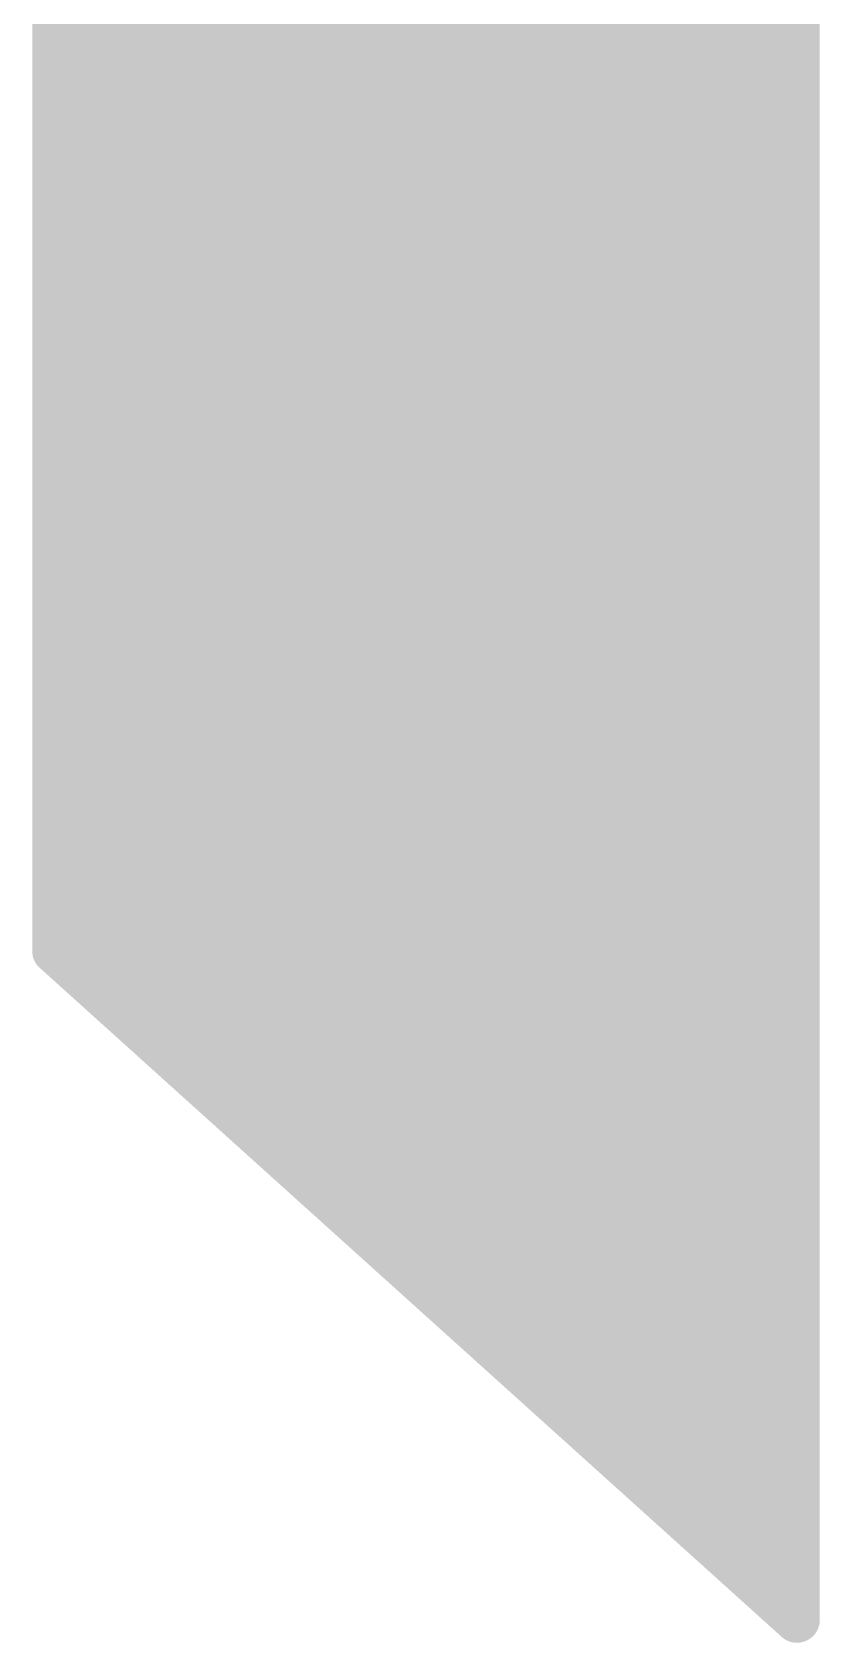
# Model space of a CAD drawing. Extents: x -19.1 to 53.5, y -15.6 to 59.8.
# Drawn here: x 18.534 to 18.974, y 52.456 to 53.355 of the extents above; entities that cross this region are included whole.
import ezdxf

# ---------------------------------------------------------------- set-up
doc = ezdxf.new("R2010")
doc.units = 0
doc.layers.add('21', color=41, linetype='CONTINUOUS')

msp = doc.modelspace()

# ---------------------------------------------------------------- linework, layer by layer
at = {"layer": '21', "const_width": 0.0254}
for points in [[(18.5471, 52.8422), (18.5471, 54.8996)], [(18.9611, 53.8988), (18.9611, 52.4688)], [(18.5471, 53.3654), (18.9611, 53.3654)], [(18.5471, 53.34), (18.9611, 53.34)], [(18.5471, 53.3146), (18.9611, 53.3146)], [(18.5471, 53.2892), (18.9611, 53.2892)], [(18.5471, 53.2638), (18.9611, 53.2638)], [(18.5471, 53.2384), (18.9611, 53.2384)], [(18.5471, 53.213), (18.9611, 53.213)], [(18.5471, 53.1876), (18.9611, 53.1876)], [(18.5471, 53.1622), (18.9611, 53.1622)], [(18.5471, 53.1368), (18.9611, 53.1368)], [(18.5471, 53.1114), (18.9611, 53.1114)], [(18.5471, 53.086), (18.9611, 53.086)], [(18.5471, 53.0606), (18.9611, 53.0606)], [(18.5471, 53.0352), (18.9611, 53.0352)], [(18.5471, 53.0098), (18.9611, 53.0098)], [(18.5471, 52.9844), (18.9611, 52.9844)], [(18.5471, 52.959), (18.9611, 52.959)], [(18.5471, 52.9336), (18.9611, 52.9336)], [(18.5471, 52.9082), (18.9611, 52.9082)], [(18.5471, 52.8828), (18.9611, 52.8828)], [(18.5471, 52.8574), (18.9611, 52.8574)], [(18.9611, 52.4688), (18.5471, 52.8422)], [(18.5584, 52.832), (18.9611, 52.832)], [(18.5866, 52.8066), (18.9611, 52.8066)], [(18.6147, 52.7812), (18.9611, 52.7812)], [(18.6429, 52.7558), (18.9611, 52.7558)], [(18.6711, 52.7304), (18.9611, 52.7304)], [(18.6992, 52.705), (18.9611, 52.705)], [(18.7274, 52.6796), (18.9611, 52.6796)], [(18.7555, 52.6542), (18.9611, 52.6542)], [(18.7837, 52.6288), (18.9611, 52.6288)], [(18.8119, 52.6034), (18.9611, 52.6034)], [(18.84, 52.578), (18.9611, 52.578)], [(18.8682, 52.5526), (18.9611, 52.5526)], [(18.8964, 52.5272), (18.9611, 52.5272)], [(18.9245, 52.5018), (18.9611, 52.5018)], [(18.9527, 52.4764), (18.9611, 52.4764)]]:
    msp.add_lwpolyline(points, dxfattribs=at)
at = {"layer": '21', "const_width": 0.0127}
for points in [[(18.5471, 53.3717, 1), (18.5471, 53.3591)], [(18.9611, 53.3591, 1), (18.9611, 53.3717)], [(18.5471, 53.3464, 1), (18.5471, 53.3337)], [(18.9611, 53.3337, 1), (18.9611, 53.3464)], [(18.5471, 53.321, 1), (18.5471, 53.3083)], [(18.9611, 53.3083, 1), (18.9611, 53.321)], [(18.5471, 53.2955, 1), (18.5471, 53.2829)], [(18.9611, 53.2829, 1), (18.9611, 53.2955)], [(18.5471, 53.2702, 1), (18.5471, 53.2575)], [(18.9611, 53.2575, 1), (18.9611, 53.2702)], [(18.5471, 53.2448, 1), (18.5471, 53.2321)], [(18.9611, 53.2321, 1), (18.9611, 53.2448)], [(18.5471, 53.2193, 1), (18.5471, 53.2067)], [(18.9611, 53.2067, 1), (18.9611, 53.2193)], [(18.5471, 53.194, 1), (18.5471, 53.1813)], [(18.9611, 53.1813, 1), (18.9611, 53.194)], [(18.5471, 53.1686, 1), (18.5471, 53.1559)], [(18.9611, 53.1559, 1), (18.9611, 53.1686)], [(18.5471, 53.1431, 1), (18.5471, 53.1305)], [(18.9611, 53.1305, 1), (18.9611, 53.1431)], [(18.5471, 53.1178, 1), (18.5471, 53.1051)], [(18.9611, 53.1051, 1), (18.9611, 53.1178)], [(18.5471, 53.0924, 1), (18.5471, 53.0797)], [(18.9611, 53.0797, 1), (18.9611, 53.0924)], [(18.5471, 53.0669, 1), (18.5471, 53.0543)], [(18.9611, 53.0543, 1), (18.9611, 53.0669)], [(18.5471, 53.0416, 1), (18.5471, 53.0289)], [(18.9611, 53.0289, 1), (18.9611, 53.0416)], [(18.5471, 53.0162, 1), (18.5471, 53.0035)], [(18.9611, 53.0035, 1), (18.9611, 53.0162)], [(18.5471, 52.9907, 1), (18.5471, 52.9781)], [(18.9611, 52.9781, 1), (18.9611, 52.9907)], [(18.5471, 52.9654, 1), (18.5471, 52.9527)], [(18.9611, 52.9527, 1), (18.9611, 52.9654)], [(18.5471, 52.94, 1), (18.5471, 52.9273)], [(18.9611, 52.9273, 1), (18.9611, 52.94)], [(18.5471, 52.9145, 1), (18.5471, 52.9019)], [(18.9611, 52.9019, 1), (18.9611, 52.9145)], [(18.5471, 52.8892, 1), (18.5471, 52.8765)], [(18.9611, 52.8765, 1), (18.9611, 52.8892)], [(18.5471, 52.8638, 1), (18.5471, 52.8511)], [(18.9611, 52.8511, 1), (18.9611, 52.8638)], [(18.5514, 52.8469, 1), (18.5428, 52.8375)], [(18.5407, 52.8422, 1), (18.5535, 52.8422)], [(18.5584, 52.8383, 1), (18.5584, 52.8257)], [(18.9611, 52.8257, 1), (18.9611, 52.8383)], [(18.5866, 52.813, 1), (18.5866, 52.8003)], [(18.9611, 52.8003, 1), (18.9611, 52.813)], [(18.6147, 52.7876, 1), (18.6147, 52.7749)], [(18.9611, 52.7749, 1), (18.9611, 52.7876)], [(18.6429, 52.7621, 1), (18.6429, 52.7495)], [(18.9611, 52.7495, 1), (18.9611, 52.7621)], [(18.6711, 52.7368, 1), (18.6711, 52.7241)], [(18.9611, 52.7241, 1), (18.9611, 52.7368)], [(18.6992, 52.7114, 1), (18.6992, 52.6987)], [(18.9611, 52.6987, 1), (18.9611, 52.7114)], [(18.7274, 52.6859, 1), (18.7274, 52.6733)], [(18.9611, 52.6733, 1), (18.9611, 52.6859)], [(18.7555, 52.6606, 1), (18.7555, 52.6479)], [(18.9611, 52.6479, 1), (18.9611, 52.6606)], [(18.7837, 52.6352, 1), (18.7837, 52.6225)], [(18.9611, 52.6225, 1), (18.9611, 52.6352)], [(18.8119, 52.6097, 1), (18.8119, 52.5971)], [(18.9611, 52.5971, 1), (18.9611, 52.6097)], [(18.84, 52.5844, 1), (18.84, 52.5717)], [(18.9611, 52.5717, 1), (18.9611, 52.5844)], [(18.8682, 52.559, 1), (18.8682, 52.5463)], [(18.9611, 52.5463, 1), (18.9611, 52.559)], [(18.8964, 52.5335, 1), (18.8964, 52.5209)], [(18.9611, 52.5209, 1), (18.9611, 52.5335)], [(18.9245, 52.5082, 1), (18.9245, 52.4955)], [(18.9611, 52.4955, 1), (18.9611, 52.5082)], [(18.9527, 52.4828, 1), (18.9527, 52.4701)], [(18.9611, 52.4701, 1), (18.9611, 52.4828)], [(18.9568, 52.4641, 1), (18.9654, 52.4735)], [(18.9548, 52.4688, 1), (18.9675, 52.4688)]]:
    msp.add_lwpolyline(points, format="xyb", dxfattribs=at)

doc.saveas('drawing.dxf')
